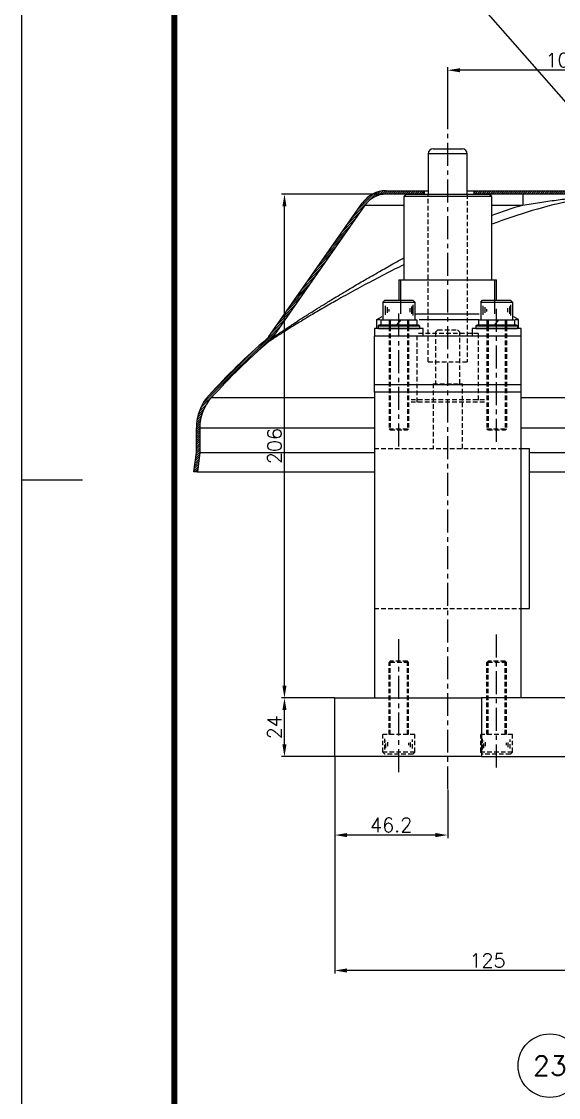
# Model space of a CAD drawing. Extents: x -13768 to 18086, y -10615 to 1188.
# Drawn here: x 0 to 219.7, y -995.2 to -555.1 of the extents above; entities that cross this region are included whole.
import ezdxf
from ezdxf.enums import TextEntityAlignment as Align

# ---------------------------------------------------------------- set-up
doc = ezdxf.new("R2010")
doc.units = 0
doc.header["$LTSCALE"] = 7.5
doc.header["$MEASUREMENT"] = 0
doc.linetypes.add('CENTER', pattern=[2, 1.25, -0.25, 0.25, -0.25])
doc.linetypes.add('HIDDEN', pattern=[0.375, 0.25, -0.125])
doc.layers.get('0').update_dxf_attribs({"linetype": 'CONTINUOUS'})
doc.layers.get('DEFPOINTS').update_dxf_attribs({"linetype": 'CONTINUOUS'})
for name, color, linetype in [('0-POS', 3, 'CONTINUOUS'), ('CL', 1, 'CENTER'), ('CO', 3, 'CONTINUOUS'), ('CUPLA A SOLDAR', 5, 'CONTINUOUS'), ('FI', 1, 'CONTINUOUS'), ('OC', 1, 'HIDDEN'), ('POS', 3, 'CONTINUOUS')]:
    doc.layers.add(name, color=color, linetype=linetype)
doc.styles.add('ROMANS', font='ROMANS.SHX')
doc.dimstyles.new('2CON5', dxfattribs={"dimscale": 2.5, "dimtxt": 2.3, "dimasz": 2, "dimexe": 0.5, "dimexo": 0.0625, "dimgap": 0.5, "dimtad": 1, "dimdec": 4, "dimdsep": 46, "dimtxsty": 'ROMANS', "dimcen": -2, "dimclrt": 7, "dimadec": 0, "dimazin": 0, "dimtfac": 0.869565, "dimtdec": 4, "dimtmove": 0, "dimatfit": 3, "dimfxl": 1, "dimtolj": 1, "dimarcsym": 0})
pattern_1 = [(45, (-11811.8587, -5375.2179), (-0.441941738, 0.441941738), [])]

# ---------------------------------------------------------------- blocks, each defined once
blk = doc.blocks.new('A1G')
blk.add_lwpolyline([(0, 0), (841, 0), (841, 594), (0, 594)], close=True)
at = {"const_width": 1}
blk.add_lwpolyline([(25, 10), (831, 10), (831, 584), (25, 584)], close=True, dxfattribs=at)
blk.add_lwpolyline([(0, 297), (10, 297)])
blk = doc.blocks.new('08125')
for p, q in [((-8.5, 1.1), (-8, 1.6)), ((-8.5, 1.1), (-8.5, 0)), ((-8.5, 0), (8.5, 0)), ((-8, 1.6), (8, 1.6)), ((8, 1.6), (8.5, 1.1)), ((8.5, 1.1), (8.5, 0))]:
    blk.add_line(p, q)
at = {"color": 1}
blk.add_line((-8.5, 1.1), (8.5, 1.1), dxfattribs=at)
blk = doc.blocks.new('08912L')
for p, q in [((-6.5, 7.2), (-5.7, 8)), ((-6.5, 7.2), (-6.5, 0)), ((-5.7, 8), (5.7, 8)), ((5.7, 8), (6.5, 7.2)), ((6.5, 7.2), (6.5, 0)), ((-6.5, 0), (6.5, 0))]:
    blk.add_line(p, q)
at = {"color": 1}
for p, q in [((-6.5, 7.2), (6.5, 7.2)), ((-5.56, 5.75), (-5.56, 2.02)), ((-4.81, 5.13), (-4.81, 2.89)), ((4.52, 4.76), (4.52, 3.14)), ((5.26, 5.51), (5.26, 2.52)), ((5.76, 6.13), (5.76, 1.78)), ((-4.07, 4.39), (-4.07, 3.39))]:
    blk.add_line(p, q, dxfattribs=at)
blk = doc.blocks.new('08127')
for p, q in [((-7.4, 2), (7.4, 2)), ((-7.4, 2), (-7.4, 0)), ((-7.4, 0), (7.4, 0)), ((0.81, 2), (-0.9, 0)), ((7.4, 2), (7.4, 0))]:
    blk.add_line(p, q)
blk = doc.blocks.new('*D473')
at = {"layer": 'CO', "color": 0, "lineweight": -2}
for p, q in [((174.33, -597.55), (174.33, -573.81)), ((271.53, -575.06), (179.33, -575.06)), ((276.53, -617.53), (276.53, -573.81))]:
    blk.add_line(p, q, dxfattribs=at)
at = {"layer": 'CO', "color": 0}
for points in [[(179.33, -574.23), (179.33, -575.89), (174.33, -575.06)], [(271.53, -574.23), (271.53, -575.89), (276.53, -575.06)]]:
    blk.add_solid(points, dxfattribs=at)
at = {"layer": 'DEFPOINTS', "color": 0}
for p in [(174.33, -575.06), (174.33, -597.71), (276.53, -617.68)]:
    blk.add_point(p, dxfattribs=at)
at = {"layer": 'CO', "color": 7, "insert": (225.43, -570.94), "char_height": 5.75, "attachment_point": 5, "style": 'ROMANS'}
blk.add_mtext('\\A1;102.2', dxfattribs=at)
blk = doc.blocks.new('*D477')
at = {"layer": 'CO', "color": 0, "lineweight": -2}
for p, q in [((128.13, -855.9), (128.13, -944.48)), ((253.13, -905.9), (253.13, -944.48)), ((248.13, -943.23), (133.13, -943.23))]:
    blk.add_line(p, q, dxfattribs=at)
at = {"layer": 'CO', "color": 0}
for points in [[(133.13, -942.39), (133.13, -944.06), (128.13, -943.23)], [(248.13, -942.39), (248.13, -944.06), (253.13, -943.23)]]:
    blk.add_solid(points, dxfattribs=at)
at = {"layer": 'DEFPOINTS', "color": 0}
for p in [(128.13, -855.74), (253.13, -905.74), (128.13, -943.23)]:
    blk.add_point(p, dxfattribs=at)
at = {"layer": 'CO', "color": 7, "insert": (190.63, -939.1), "char_height": 5.75, "attachment_point": 5, "style": 'ROMANS'}
blk.add_mtext('\\A1;125', dxfattribs=at)
blk = doc.blocks.new('*D478')
at = {"layer": 'CO', "color": 0, "lineweight": -2}
for p, q in [((128.13, -856.05), (128.13, -889.09)), ((174.33, -869.28), (174.33, -889.09)), ((169.33, -887.84), (133.13, -887.84))]:
    blk.add_line(p, q, dxfattribs=at)
at = {"layer": 'CO', "color": 0}
for points in [[(133.13, -887.01), (133.13, -888.68), (128.13, -887.84)], [(169.33, -887.01), (169.33, -888.68), (174.33, -887.84)]]:
    blk.add_solid(points, dxfattribs=at)
at = {"layer": 'DEFPOINTS', "color": 0}
for p in [(128.13, -855.9), (174.33, -869.12), (128.13, -887.84)]:
    blk.add_point(p, dxfattribs=at)
at = {"layer": 'CO', "color": 7, "insert": (151.23, -883.72), "char_height": 5.75, "attachment_point": 5, "style": 'ROMANS'}
blk.add_mtext('\\A1;46.2', dxfattribs=at)
blk = doc.blocks.new('*D479')
at = {"layer": 'CO', "color": 0, "lineweight": -2}
for p, q in [((127.98, -831.74), (106.31, -831.74)), ((107.56, -850.74), (107.56, -836.74)), ((127.98, -855.74), (106.31, -855.74))]:
    blk.add_line(p, q, dxfattribs=at)
at = {"layer": 'CO', "color": 0}
for points in [[(106.73, -836.74), (108.4, -836.74), (107.56, -831.74)], [(106.73, -850.74), (108.4, -850.74), (107.56, -855.74)]]:
    blk.add_solid(points, dxfattribs=at)
at = {"layer": 'DEFPOINTS', "color": 0}
for p in [(107.56, -831.74), (128.13, -831.74), (128.13, -855.74)]:
    blk.add_point(p, dxfattribs=at)
at = {"layer": 'CO', "color": 7, "insert": (103.44, -843.74), "char_height": 5.75, "attachment_point": 5, "rotation": 90, "style": 'ROMANS'}
blk.add_mtext('\\A1;24', dxfattribs=at)
blk = doc.blocks.new('*D480')
at = {"layer": 'CO', "color": 0, "lineweight": -2}
for p, q in [((157.18, -625.74), (106.31, -625.74)), ((107.56, -826.74), (107.56, -630.74)), ((127.98, -831.74), (106.31, -831.74))]:
    blk.add_line(p, q, dxfattribs=at)
at = {"layer": 'CO', "color": 0}
for points in [[(106.73, -630.74), (108.4, -630.74), (107.56, -625.74)], [(106.73, -826.74), (108.4, -826.74), (107.56, -831.74)]]:
    blk.add_solid(points, dxfattribs=at)
at = {"layer": 'DEFPOINTS', "color": 0}
for p in [(107.56, -625.74), (157.33, -625.74), (128.13, -831.74)]:
    blk.add_point(p, dxfattribs=at)
at = {"layer": 'CO', "color": 7, "insert": (103.44, -728.74), "char_height": 5.75, "attachment_point": 5, "rotation": 90, "style": 'ROMANS'}
blk.add_mtext('\\A1;206', dxfattribs=at)
blk = doc.blocks.new('POS')
at = {"layer": '0-POS'}
blk.add_circle((0, 0), 6.5, dxfattribs=at)
at = {"layer": '0-POS', "style": 'ROMANS', "flags": 4}
blk.add_attdef('P', text='', height=4, dxfattribs=at).set_placement((0, 0), align=Align.MIDDLE)

msp = doc.modelspace()

# ---------------------------------------------------------------- hatches: boundary and pattern name
at = {"layer": 'CUPLA A SOLDAR'}
h = msp.add_hatch(dxfattribs=at)
h.set_pattern_fill('ANSI31', color=256, scale=5, style=0)
h.set_pattern_definition(pattern_1)
edge = h.paths.add_edge_path(flags=0)
edge.add_line((236.63414, -609.79199), (236.63414, -611.48475))
edge.add_arc((223.63414, -611.48475), 13, 280.7734312, 360, ccw=False)
edge.add_arc((276.53414, -889.4966), 270, 100.7734312, 100.8710554)
edge.add_line((225.61231, -624.34199), (185.13414, -624.34199))
edge.add_line((185.13414, -624.34199), (185.13414, -625.74199))
edge.add_line((185.13414, -625.74199), (225.7457, -625.74199))
edge.add_arc((276.53414, -889.4966), 268.6, 100.7734312, 100.8994352, ccw=False)
edge.add_arc((223.63414, -611.48475), 14.4, 280.7734312, 360)
edge.add_line((238.03414, -611.48475), (238.03414, -609.79199))
edge.add_line((238.03414, -609.79199), (236.63414, -609.79199))
h = msp.add_hatch(dxfattribs=at)
h.set_pattern_fill('ANSI31', color=256, scale=5, style=0)
h.set_pattern_definition(pattern_1)
edge = h.paths.add_edge_path(flags=0)
edge.add_line((71.53414, -731.34488), (70.53414, -739.34488))
edge.add_line((70.53414, -739.34488), (71.94504, -739.34488))
edge.add_line((71.94504, -739.34488), (72.93414, -731.43204))
edge.add_line((72.93414, -731.43204), (72.93414, -721.34488))
edge.add_arc((91.53414, -721.34488), 18.6, 137.7314156, 180, ccw=False)
edge.add_arc((276.53414, -889.4966), 268.6, 130.7642336, 137.7314156, ccw=False)
edge.add_spline(control_points=[(101.15233, -686.05821), (101.26959, -685.95733), (101.38362, -685.8526), (101.49421, -685.74445), (101.60437, -685.63673), (101.71122, -685.52552), (101.81444, -685.41113), (102.01801, -685.18554), (102.20801, -684.94693), (102.3823, -684.69802)], knot_values=[0, 0, 0, 0, 0.000464036, 0.000464036, 0.000464036, 0.000926256, 0.000926256, 0.000926256, 0.001839133, 0.001839133, 0.001839133, 0.001839133], weights=[1, 1, 1, 1, 1, 1, 1, 1, 1, 1], degree=3, periodic=0)
edge.add_line((102.3823, -684.69802), (140.49793, -630.26208))
edge.add_arc((149.18095, -636.34199), 10.6, 90, 145, ccw=False)
edge.add_line((149.18095, -625.74199), (164.73414, -625.74199))
edge.add_line((164.73414, -625.74199), (164.73414, -624.34199))
edge.add_line((164.73414, -624.34199), (149.18095, -624.34199))
edge.add_arc((149.18095, -636.34199), 12, 90, 145)
edge.add_line((139.35112, -629.45907), (101.23493, -683.89463))
edge.add_spline(control_points=[(101.23493, -683.89463), (101.16356, -683.99775), (101.08835, -684.09826), (101.01011, -684.19628), (100.93217, -684.29391), (100.85115, -684.38915), (100.76728, -684.48174), (100.60187, -684.66434), (100.42491, -684.83709), (100.2383, -684.99797)], knot_values=[0, 0, 0, 0, 0.000376239, 0.000376239, 0.000376239, 0.000751006, 0.000751006, 0.000751006, 0.001491176, 0.001491176, 0.001491176, 0.001491176], weights=[1, 1, 1, 1, 1, 1, 1, 1, 1, 1], degree=3, periodic=0)
edge.add_arc((276.53414, -889.4966), 270, 130.7642348, 137.7314156)
edge.add_arc((91.53414, -721.34488), 20, 137.7314156, 180)
edge.add_line((71.53414, -721.34488), (71.53414, -731.34488))

# ---------------------------------------------------------------- linework, layer by layer
for p, q in [((166.33415, -609.24199), (166.33415, -625.74198)), ((182.33413, -609.24199), (166.33415, -609.24199)), ((168.33414, -607.24198), (180.33415, -607.24198)), ((182.33413, -625.74198), (182.33413, -609.24199)), ((157.33414, -625.74198), (156.33414, -626.74198)), ((156.33414, -626.74198), (156.33414, -660.74199)), ((192.33414, -626.74198), (156.33414, -626.74198)), ((157.33414, -625.74198), (191.33414, -625.74198)), ((192.33414, -626.74198), (191.33414, -625.74198)), ((192.33414, -660.74199), (192.33414, -626.74198)), ((154.33414, -660.74199), (154.33414, -669.14199)), ((154.33414, -660.74199), (194.33414, -660.74199)), ((194.33414, -669.14199), (194.33414, -660.74199)), ((145.33414, -677.05139), (147.4672, -675.81986)), ((145.33414, -677.05139), (146.76882, -677.05139)), ((145.33414, -680.74199), (145.33414, -677.05139)), ((161.07177, -674.74199), (187.26733, -674.74199)), ((162.6451, -677.05139), (187.0478, -677.05139)), ((203.33414, -677.05139), (201.35846, -675.91073)), ((202.00616, -677.05139), (203.33414, -677.05139)), ((203.33414, -680.74199), (203.33414, -677.05139)), ((144.33415, -680.74199), (144.33415, -683.74198)), ((164.33414, -680.74199), (144.33415, -680.74199)), ((164.33414, -683.74198), (164.33414, -680.74199)), ((184.33414, -680.74199), (184.33414, -683.74198)), ((204.33413, -680.74199), (184.33414, -680.74199)), ((204.33413, -683.74198), (204.33413, -680.74199)), ((144.33415, -703.74199), (144.33415, -683.74198)), ((204.33413, -683.74198), (144.33415, -683.74198)), ((204.33413, -703.74199), (204.33413, -683.74198)), ((204.33413, -703.74199), (144.33415, -703.74199)), ((144.33415, -706.74198), (144.33415, -703.74199)), ((204.33413, -706.74198), (204.33413, -703.74199)), ((204.33413, -706.74198), (144.33415, -706.74198)), ((144.33415, -706.74198), (144.33415, -831.74199)), ((204.33413, -831.74199), (204.33413, -706.74198)), ((204.33413, -729.74199), (207.83413, -729.74199)), ((207.83413, -795.24199), (207.83413, -729.74199)), ((204.33413, -795.24199), (207.83413, -795.24199)), ((128.13414, -855.74199), (128.13414, -831.74199)), ((128.13414, -831.74199), (188.13414, -831.74199)), ((188.13414, -831.74199), (188.13414, -855.74199)), ((428.13414, -831.74199), (188.13414, -831.74199)), ((188.13414, -855.74199), (128.13414, -855.74199)), ((188.13414, -855.74199), (253.13414, -855.74199))]:
    msp.add_line(p, q)
for centre, start, end in [((168.33414, -609.24199), 90, 180), ((180.33414, -609.24199), 0, 90)]:
    msp.add_arc(centre, 2, start, end)
at = {"layer": 'CL'}
for p, q in [((174.33414, -869.12293), (174.33414, -597.71)), ((154.33415, -728.92292), (154.33415, -673.10146)), ((194.33414, -726.98832), (194.33414, -672.27105)), ((154.33415, -862.14355), (154.33415, -806.3221)), ((194.33414, -860.20895), (194.33414, -805.49168))]:
    msp.add_line(p, q, dxfattribs=at)
at = {"layer": 'CUPLA A SOLDAR'}
for p, q in [((149.18094, -624.34199), (164.73413, -624.34199)), ((164.73413, -624.34199), (164.73413, -625.74198)), ((164.73413, -624.34199), (166.33415, -624.34199)), ((182.33413, -624.34199), (185.13414, -624.34199)), ((185.13414, -625.74198), (185.13414, -624.34199)), ((185.13414, -624.34199), (225.61232, -624.34199)), ((164.73413, -625.74198), (149.18094, -625.74198)), ((157.33414, -625.74198), (166.33415, -625.74198)), ((182.33413, -625.74198), (191.33414, -625.74198)), ((225.7457, -625.74198), (185.13414, -625.74198)), ((101.23492, -683.89463), (139.35112, -629.45906)), ((140.49793, -630.26207), (102.38175, -684.69764)), ((140.49793, -630.26207), (156.33414, -630.26207)), ((192.33414, -630.26207), (205.01673, -630.26207)), ((77.77015, -708.83439), (144.33415, -708.83439)), ((204.33413, -708.83439), (266.53414, -708.83439)), ((71.53414, -731.34488), (71.53414, -721.34488)), ((72.93413, -721.34488), (72.93413, -731.43204)), ((72.93413, -721.34488), (144.33415, -721.34488)), ((204.33413, -721.34488), (266.53414, -721.34488)), ((70.53415, -739.34488), (71.53414, -731.34488)), ((72.93413, -731.43204), (71.94505, -739.34488)), ((72.93413, -731.43204), (144.33415, -731.43204)), ((207.83413, -731.43204), (266.53414, -731.43204)), ((71.94505, -739.34488), (70.53415, -739.34488)), ((71.94505, -739.34488), (144.33415, -739.34488)), ((207.83413, -739.34488), (266.53414, -739.34488))]:
    msp.add_line(p, q, dxfattribs=at)
for centre, radius, start, end in [((149.18095, -636.34199), 12, 90, 145), ((149.18095, -636.34199), 10.6, 90, 145), ((273.95335, -853.12186), 230.0199, 102.0512372, 110.78336), ((272.7989, -853.21266), 233.02658, 106.910494, 110.2002888), ((276.53414, -889.4966), 270, 130.7642347, 137.7314156), ((276.53414, -889.4966), 268.6, 130.7642336, 137.7314156), ((91.53414, -721.34488), 20, 137.7314156, 180), ((91.53414, -721.34488), 18.6, 137.7314156, 180)]:
    msp.add_arc(centre, radius, start, end, dxfattribs=at)
for points, knots in [([(205.01673, -625.74198), (205.01673, -625.80066), (205.01673, -625.91802), (205.01673, -626.86049), (205.01673, -628.27809), (205.01673, -629.60074), (205.01673, -630.26207)], [0, 0, 0, 0, 0.250000195, 0.500000561, 0.750000356, 1, 1, 1, 1]), ([(205.01673, -630.26207), (207.33024, -629.88084), (211.87723, -629.13155), (218.65328, -628.14162), (223.1169, -627.57207), (225.32266, -627.29062)], [0, 0, 0, 0, 0.343816607, 0.675738788, 1, 1, 1, 1]), ([(156.33414, -654.59565), (155.09252, -655.21593), (151.05354, -657.23368), (144.34233, -660.72863), (136.35331, -665.00628), (129.36959, -668.88655), (123.38634, -672.31285), (118.88573, -674.96185), (115.21766, -677.16649), (112.28976, -678.95614), (109.59816, -680.6287), (107.18817, -682.14903), (105.1055, -683.48099), (103.40076, -684.58421), (102.12617, -685.41735), (101.33309, -685.93936), (101.15285, -686.058), (101.15235, -686.0582), (101.15234, -686.0582)], [0, 0, 0, 0, 0.047002799, 0.152899786, 0.258931646, 0.364533227, 0.444094054, 0.523478171, 0.576558943, 0.629633685, 0.682199254, 0.735419804, 0.788378548, 0.840900961, 0.893930322, 0.946729341, 0.99938124, 1, 1, 1, 1]), ([(102.38175, -684.69764), (102.38175, -684.69763), (102.38213, -684.69716), (102.48374, -684.62828), (102.92276, -684.32742), (103.64419, -683.83177), (104.617, -683.16892), (105.84202, -682.3391), (107.26197, -681.38463), (108.89687, -680.29459), (110.51558, -679.22534), (112.11443, -678.17705), (113.64656, -677.18023), (115.34768, -676.08342), (117.22149, -674.88654), (119.11551, -673.68761), (121.05693, -672.46734), (122.92829, -671.30159), (124.86238, -670.10709), (126.96442, -668.81952), (129.50283, -667.2805), (132.16725, -665.68308), (134.95569, -664.02615), (137.57201, -662.48719), (140.46666, -660.80066), (143.36776, -659.12826), (146.32539, -657.43984), (149.16324, -655.83405), (152.47955, -653.97006), (154.86197, -652.65223), (156.33414, -651.83789)], [0, 0, 0, 0, 0.0006053985, 0.0392767594, 0.0780352956, 0.1162533185, 0.1558183335, 0.1939587246, 0.2339816515, 0.2720390996, 0.3122336343, 0.3401312609, 0.3698474149, 0.4013440021, 0.4345788069, 0.4695051049, 0.498156473, 0.5306571361, 0.559586165, 0.5889788082, 0.6272904168, 0.6737040821, 0.7058500624, 0.7472828762, 0.7844722661, 0.8266190997, 0.8667627513, 0.9049619209, 0.9412727913, 1, 1, 1, 1]), ([(100.2383, -684.99797), (100.41938, -684.83046), (100.69226, -684.57803), (101.01407, -684.19866), (101.16158, -683.99636), (101.23549, -683.89502)], [0, 0, 0, 0, 0.496022648, 0.747511526, 1, 1, 1, 1]), ([(102.38231, -684.69801), (102.19922, -684.94098), (101.92329, -685.30714), (101.49764, -685.74904), (101.26765, -685.95509), (101.15243, -686.05832)], [0, 0, 0, 0, 0.496018738, 0.747519069, 1, 1, 1, 1])]:
    msp.add_open_spline(points, degree=3, knots=knots, dxfattribs=at)
at = {"layer": 'FI'}
for p, q in [((155.08414, -660.74199), (155.08414, -674.74199)), ((193.58414, -674.74199), (193.58414, -660.74199))]:
    msp.add_line(p, q, dxfattribs=at)
at = {"layer": 'OC'}
for p, q in [((166.33414, -694.24198), (166.33414, -625.74198)), ((182.33413, -625.74198), (182.33413, -694.24198)), ((150.33415, -677.14199), (150.33415, -721.64199)), ((150.83415, -677.14199), (150.83415, -722.14199)), ((157.83415, -677.14199), (157.83415, -722.14199)), ((158.33415, -677.14199), (158.33415, -721.64199)), ((190.33414, -677.14199), (190.33414, -721.64199)), ((190.83414, -677.14199), (190.83414, -722.14199)), ((197.83414, -677.14199), (197.83414, -722.14199)), ((198.33414, -677.14199), (198.33414, -721.64199)), ((169.33413, -682.24199), (170.33413, -681.24198)), ((170.33413, -681.24198), (178.33414, -681.24198)), ((178.33414, -681.24198), (179.33414, -682.24199)), ((161.83414, -710.74199), (161.83414, -682.74199)), ((186.83413, -682.74199), (161.83414, -682.74199)), ((169.33413, -682.24199), (169.33413, -703.24198)), ((179.33414, -703.24198), (179.33414, -682.24199)), ((186.83413, -682.74199), (186.83413, -710.74199)), ((166.33414, -694.24198), (182.33413, -694.24198)), ((168.33413, -703.24198), (168.33417, -729.74199)), ((168.33413, -703.24198), (180.33414, -703.24198)), ((180.33414, -729.74199), (180.33414, -703.24198)), ((159.33414, -709.74199), (189.33414, -709.74199)), ((189.33414, -710.74199), (159.33414, -710.74199)), ((150.33415, -721.64199), (150.83415, -722.14199)), ((150.33415, -721.64199), (158.33415, -721.64199)), ((150.83415, -722.14199), (157.83415, -722.14199)), ((157.83415, -722.14199), (158.33415, -721.64199)), ((190.33414, -721.64199), (190.83414, -722.14199)), ((190.33414, -721.64199), (198.33414, -721.64199)), ((190.83414, -722.14199), (197.83414, -722.14199)), ((197.83414, -722.14199), (198.33414, -721.64199)), ((144.33415, -729.74199), (204.33413, -729.74199)), ((144.33415, -795.24199), (204.33413, -795.24199)), ((150.83415, -816.74199), (150.33415, -817.24199)), ((150.33415, -846.74199), (150.33415, -817.24199)), ((158.33415, -817.24199), (150.33415, -817.24199)), ((150.83415, -846.74199), (150.83415, -816.74199)), ((157.83415, -816.74199), (150.83415, -816.74199)), ((157.83415, -846.74199), (157.83415, -816.74199)), ((158.33415, -817.24199), (157.83415, -816.74199)), ((158.33415, -846.74199), (158.33415, -817.24199)), ((190.83414, -816.74199), (190.33414, -817.24199)), ((190.33414, -846.74199), (190.33414, -817.24199)), ((198.33414, -817.24199), (190.33414, -817.24199)), ((190.83414, -846.74199), (190.83414, -816.74199)), ((197.83414, -816.74199), (190.83414, -816.74199)), ((197.83414, -846.74199), (197.83414, -816.74199)), ((198.33414, -817.24199), (197.83414, -816.74199)), ((198.33414, -846.74199), (198.33414, -817.24199))]:
    msp.add_line(p, q, dxfattribs=at)
at = {"layer": 'POS'}
msp.add_line((180.31578, -540.09727), (317.13414, -695.74199), dxfattribs=at)

# ---------------------------------------------------------------- block references
at = {"xscale": 2.5, "yscale": 2.5, "zscale": 2.5}
msp.add_blockref('A1G', (0, -1485), dxfattribs=at)
for name, p in [('08912L', (154.33415, -677.14199)), ('08912L', (194.33414, -677.14199)), ('08127', (154.33415, -679.14199)), ('08127', (194.33414, -679.14199)), ('08125', (154.33415, -680.74199)), ('08125', (194.33414, -680.74199))]:
    msp.add_blockref(name, p)
at = {"layer": 'OC', "rotation": 180}
for p in [(154.33415, -846.74199), (194.33414, -846.74199)]:
    msp.add_blockref('08912L', p, dxfattribs=at)
at = {"layer": 'POS', "xscale": 2, "yscale": 2, "zscale": 2}
msp.add_blockref('POS', (216.12304, -982.15343), dxfattribs=at).add_auto_attribs({'P': '23'})

# ---------------------------------------------------------------- dimensions: what is measured, and where the dimension line sits
at = {"layer": 'CO'}
for base, p1, p2, picture, middle in [((174.33414, -575.06039), (276.53414, -617.68131), (174.33414, -597.71), '*D473', (225.43414, -570.93539)), ((128.13414, -943.22794), (253.13414, -905.74199), (128.13414, -855.74199), '*D477', (190.63414, -939.10294)), ((128.13414, -887.84434), (174.33414, -869.12293), (128.13414, -855.89824), '*D478', (151.23414, -883.71934))]:
    dim = msp.add_linear_dim(base=base, p1=p1, p2=p2, dimstyle='2CON5', dxfattribs=at)
    dim.commit()
    dim.dimension.update_dxf_attribs({"geometry": picture, "text_midpoint": middle})
for base, p1, p2, picture, middle in [((107.56441, -625.74198), (128.13414, -831.74199), (157.33414, -625.74198), '*D480', (103.43941, -728.74198)), ((107.56441, -831.74199), (128.13414, -855.74199), (128.13414, -831.74199), '*D479', (103.43941, -843.74199))]:
    dim = msp.add_linear_dim(base=base, p1=p1, p2=p2, angle=90, dimstyle='2CON5', dxfattribs=at)
    dim.commit()
    dim.dimension.update_dxf_attribs({"geometry": picture, "text_midpoint": middle})

doc.saveas('drawing.dxf')
